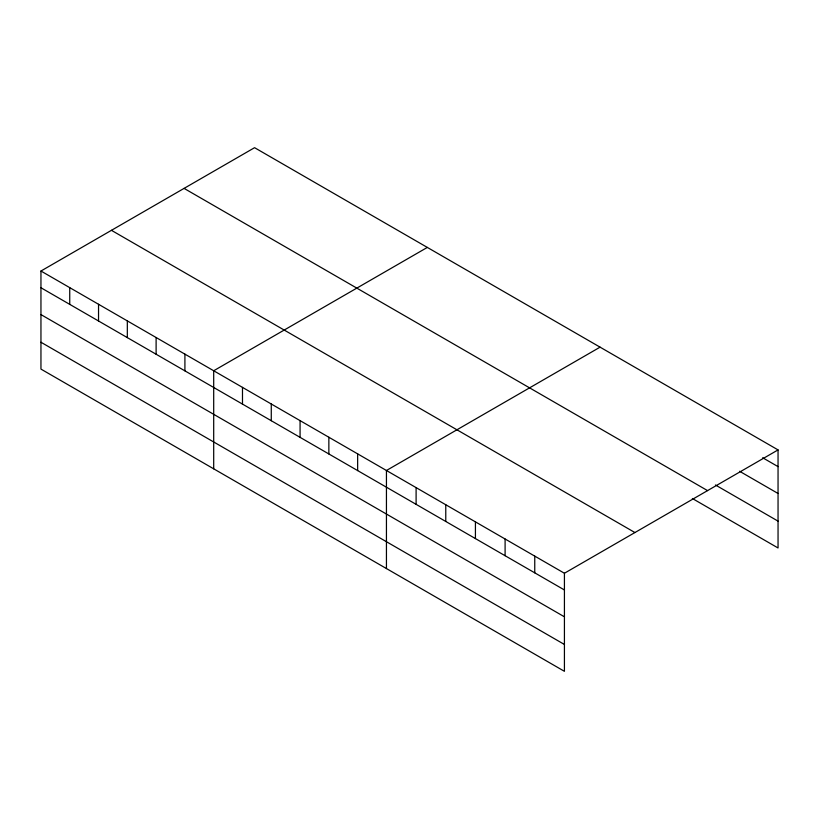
<?xml version="1.0" encoding="UTF-8"?>
<svg xmlns="http://www.w3.org/2000/svg" width="819" height="819" viewBox="0 0 819 819"><rect width="100%" height="100%" fill="white"/><g stroke="black" fill="none" stroke-linecap="round" stroke-linejoin="round"><path stroke-width="1.23" d="M564.424 616.809L564.424 573.249L40.95 271.028L40.95 369.093L564.424 671.314L564.424 616.809L40.95 314.588M692.352 498.495L778.05 547.972L778.05 449.907L254.576 147.686L40.95 271.028M427.323 247.42L213.698 370.761L213.698 468.826M600.071 347.154L386.445 470.495L386.445 568.56M564.424 573.249L778.05 449.907M762.673 457.749L778.05 466.635M739.598 471.273L778.05 493.478M715.427 484.981L778.05 521.13M184.08 188.39L707.555 490.612M111.445 230.323L634.92 532.545M40.95 287.745L564.424 589.967M40.95 342.24L564.424 644.471M534.756 556.121L534.756 572.839M505.098 538.994L505.098 555.712M475.429 521.867L475.429 538.585M445.771 504.75L445.771 521.468M416.103 487.622L416.103 504.34M357.647 453.869L357.647 470.587M328.859 437.244L328.859 453.972M300.071 420.628L300.071 437.346M271.273 404.002L271.273 420.72M242.485 387.377L242.485 404.105M184.91 354.136L184.91 370.853M156.112 337.51L156.112 354.238M127.324 320.894L127.324 337.612M98.536 304.269L98.536 320.987M69.738 287.643L69.738 304.371"/></g></svg>
